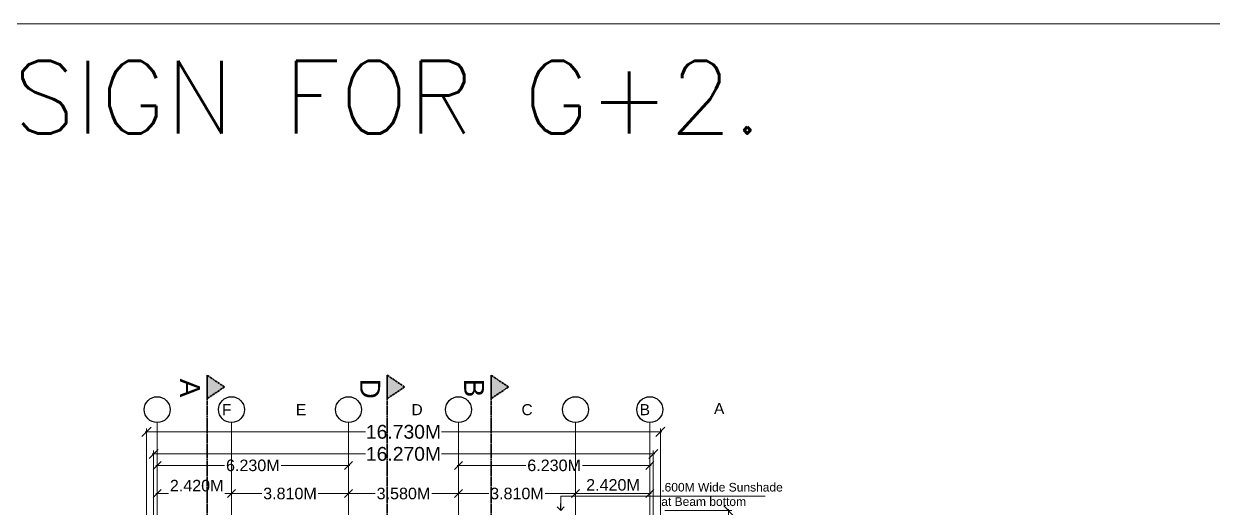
# Model space of a CAD drawing. Header units: metres. Extents: x 1545540 to 2027037, y 435419 to 693806.
# Drawn here: x 1626371 to 1665100, y 573793 to 589560 of the extents above; entities that cross this region are included whole.
import ezdxf

# ---------------------------------------------------------------- set-up
doc = ezdxf.new("R2010")
doc.units = ezdxf.units.M
doc.header["$LTSCALE"] = 1000
doc.header["$PDMODE"] = 35
doc.linetypes.add('CENTER', pattern=[2, 1.25, -0.25, 0.25, -0.25])
doc.layers.get('Defpoints').update_dxf_attribs({"lineweight": 18})
for name, color, linetype, lineweight in [('dimension', 6, 'Continuous', 13), ('grid', 21, 'CENTER', 15), ('gride dimen', 3, 'Continuous', 13), ('Section Line', 135, 'CENTER', 35), ('Text-Grid', 1, 'Continuous', 25)]:
    doc.layers.add(name, color=color, linetype=linetype, lineweight=lineweight)
doc.layers.add('text', color=7, linetype='Continuous')
doc.styles.add('dim-stylus bt', font='arial.ttf')
doc.styles.add('L120', font='simplex.shx', dxfattribs={"height": 1})
doc.styles.add('style1', font='')
doc.styles.get('style1').set_extended_font_data('Century Gothic')
doc.dimstyles.new('1      100 (big)', dxfattribs={"dimscale": 75, "dimtxt": 5, "dimasz": 3.5, "dimexe": 1.5, "dimexo": 2, "dimgap": 1, "dimtad": 0, "dimdec": 3, "dimlfac": 0.001, "dimzin": 0, "dimdsep": 46, "dimtxsty": 'dim-stylus bt', "dimblk": 'OBLIQUE', "dimcen": 0, "dimdle": 0.6, "dimclrd": 256, "dimclre": 7, "dimclrt": 256, "dimadec": 0, "dimazin": 0, "dimtfac": 0.7, "dimtdec": 3, "dimtofl": 0, "dimtmove": 1, "dimatfit": 3, "dimldrblk": 'OPEN90', "dimfxl": 0, "dimtolj": 1, "dimtzin": 0, "dimlwd": 15, "dimlwe": 15, "dimarcsym": 0})

# ---------------------------------------------------------------- blocks, each defined once
blk = doc.blocks.new('_Oblique')
at = {"color": 0, "linetype": 'ByBlock', "lineweight": -2}
blk.add_line((-0.5, -0.5), (0.5, 0.5), dxfattribs=at)
blk = doc.blocks.new('*D215')
at = {"layer": 'Defpoints', "color": 0, "ltscale": 50, "transparency": 16777216}
for p in [(1630599, 575558), (1630599, 565348), (1646869, 565205)]:
    blk.add_point(p, dxfattribs=at)
at = {"layer": 'dimension', "lineweight": 15, "ltscale": 50, "transparency": 16777216}
for p, q in [((1630554, 575558), (1637494, 575558)), ((1646914, 575558), (1639974, 575558))]:
    blk.add_line(p, q, dxfattribs=at)
at = {"layer": 'dimension', "color": 7, "lineweight": 15, "ltscale": 50, "transparency": 16777216}
for p, q in [((1630599, 565498), (1630599, 575670)), ((1646869, 565355), (1646869, 575670))]:
    blk.add_line(p, q, dxfattribs=at)
at = {"layer": 'dimension', "lineweight": 15, "ltscale": 50, "transparency": 16777216, "xscale": 300, "yscale": 300, "zscale": 300, "rotation": 180}
blk.add_blockref('_Oblique', (1630599, 575558), dxfattribs=at)
at = {"layer": 'dimension', "lineweight": 15, "ltscale": 50, "transparency": 16777216, "xscale": 300, "yscale": 300, "zscale": 300}
blk.add_blockref('_Oblique', (1646869, 575558), dxfattribs=at)
at = {"layer": 'dimension', "ltscale": 50, "transparency": 16777216, "insert": (1638734, 575558), "char_height": 450, "attachment_point": 5, "style": 'dim-stylus bt'}
blk.add_mtext('\\A1;16.270M', dxfattribs=at)
blk = doc.blocks.new('_Open90')
at = {"color": 0, "linetype": 'ByBlock', "lineweight": -2}
for p, q in [((0, 0), (-1, 0)), ((-0.5, 0.5), (0, 0)), ((0, 0), (-0.5, -0.5))]:
    blk.add_line(p, q, dxfattribs=at)
blk = doc.blocks.new('*D220')
at = {"layer": 'Defpoints', "color": 0, "ltscale": 50, "transparency": 16777216}
for p in [(1633134, 574269), (1636944, 574269), (1636944, 574269)]:
    blk.add_point(p, dxfattribs=at)
at = {"layer": 'gride dimen', "color": 7, "lineweight": 15, "ltscale": 50, "transparency": 16777216}
for p, q in [((1633134, 574419), (1633134, 574382)), ((1636944, 574419), (1636944, 574382))]:
    blk.add_line(p, q, dxfattribs=at)
at = {"layer": 'gride dimen', "lineweight": 15, "ltscale": 50, "transparency": 16777216}
for p, q in [((1633089, 574269), (1634121, 574269)), ((1636989, 574269), (1635957, 574269))]:
    blk.add_line(p, q, dxfattribs=at)
at = {"layer": 'gride dimen', "lineweight": 15, "ltscale": 50, "transparency": 16777216, "xscale": 262.5, "yscale": 262.5, "zscale": 262.5, "rotation": 180}
blk.add_blockref('_Oblique', (1633134, 574269), dxfattribs=at)
at = {"layer": 'gride dimen', "lineweight": 15, "ltscale": 50, "transparency": 16777216, "xscale": 262.5, "yscale": 262.5, "zscale": 262.5}
blk.add_blockref('_Oblique', (1636944, 574269), dxfattribs=at)
at = {"layer": 'gride dimen', "ltscale": 50, "transparency": 16777216, "insert": (1635039, 574269), "char_height": 375, "attachment_point": 5, "style": 'dim-stylus bt'}
blk.add_mtext('\\A1;3.810M', dxfattribs=at)
blk = doc.blocks.new('*D221')
at = {"layer": 'Defpoints', "color": 0, "ltscale": 50, "transparency": 16777216}
for p in [(1636944, 574269), (1640524, 574269), (1640524, 574269)]:
    blk.add_point(p, dxfattribs=at)
at = {"layer": 'gride dimen', "color": 7, "lineweight": 15, "ltscale": 50, "transparency": 16777216}
for p, q in [((1636944, 574419), (1636944, 574382)), ((1640524, 574419), (1640524, 574382))]:
    blk.add_line(p, q, dxfattribs=at)
at = {"layer": 'gride dimen', "lineweight": 15, "ltscale": 50, "transparency": 16777216}
for p, q in [((1636899, 574269), (1637816, 574269)), ((1640569, 574269), (1639652, 574269))]:
    blk.add_line(p, q, dxfattribs=at)
at = {"layer": 'gride dimen', "lineweight": 15, "ltscale": 50, "transparency": 16777216, "xscale": 262.5, "yscale": 262.5, "zscale": 262.5, "rotation": 180}
blk.add_blockref('_Oblique', (1636944, 574269), dxfattribs=at)
at = {"layer": 'gride dimen', "lineweight": 15, "ltscale": 50, "transparency": 16777216, "xscale": 262.5, "yscale": 262.5, "zscale": 262.5}
blk.add_blockref('_Oblique', (1640524, 574269), dxfattribs=at)
at = {"layer": 'gride dimen', "ltscale": 50, "transparency": 16777216, "insert": (1638734, 574269), "char_height": 375, "attachment_point": 5, "style": 'dim-stylus bt'}
blk.add_mtext('\\A1;3.580M', dxfattribs=at)
blk = doc.blocks.new('*D222')
at = {"layer": 'Defpoints', "color": 0, "ltscale": 50, "transparency": 16777216}
for p in [(1640524, 574269), (1644334, 574269), (1644334, 574269)]:
    blk.add_point(p, dxfattribs=at)
at = {"layer": 'gride dimen', "color": 7, "lineweight": 15, "ltscale": 50, "transparency": 16777216}
for p, q in [((1640524, 574419), (1640524, 574382)), ((1644334, 574419), (1644334, 574382))]:
    blk.add_line(p, q, dxfattribs=at)
at = {"layer": 'gride dimen', "lineweight": 15, "ltscale": 50, "transparency": 16777216}
for p, q in [((1640479, 574269), (1641511, 574269)), ((1644379, 574269), (1643347, 574269))]:
    blk.add_line(p, q, dxfattribs=at)
at = {"layer": 'gride dimen', "lineweight": 15, "ltscale": 50, "transparency": 16777216, "xscale": 262.5, "yscale": 262.5, "zscale": 262.5, "rotation": 180}
blk.add_blockref('_Oblique', (1640524, 574269), dxfattribs=at)
at = {"layer": 'gride dimen', "lineweight": 15, "ltscale": 50, "transparency": 16777216, "xscale": 262.5, "yscale": 262.5, "zscale": 262.5}
blk.add_blockref('_Oblique', (1644334, 574269), dxfattribs=at)
at = {"layer": 'gride dimen', "ltscale": 50, "transparency": 16777216, "insert": (1642429, 574269), "char_height": 375, "attachment_point": 5, "style": 'dim-stylus bt'}
blk.add_mtext('\\A1;3.810M', dxfattribs=at)
blk = doc.blocks.new('*D224')
at = {"layer": 'Defpoints', "color": 0, "ltscale": 50, "transparency": 16777216}
for p in [(1647099, 573721), (1649312, 573721), (1647099, 505851)]:
    blk.add_point(p, dxfattribs=at)
at = {"layer": 'dimension', "color": 7, "lineweight": 15, "ltscale": 50, "transparency": 16777216}
for p, q in [((1647249, 573721), (1649424, 573721)), ((1647249, 505851), (1649424, 505851))]:
    blk.add_line(p, q, dxfattribs=at)
at = {"layer": 'dimension', "lineweight": 15, "ltscale": 50, "transparency": 16777216}
for p, q in [((1649312, 573766), (1649312, 541049)), ((1649312, 505806), (1649312, 538523))]:
    blk.add_line(p, q, dxfattribs=at)
at = {"layer": 'dimension', "lineweight": 15, "ltscale": 50, "transparency": 16777216, "xscale": 300, "yscale": 300, "zscale": 300}
for p, rotation in [((1649312, 573721), 90), ((1649312, 505851), 270)]:
    blk.add_blockref('_Oblique', p, dxfattribs=dict(at, rotation=rotation))
at = {"layer": 'dimension', "ltscale": 50, "transparency": 16777216, "insert": (1649312, 539786), "char_height": 450, "attachment_point": 5, "rotation": 90, "style": 'dim-stylus bt'}
blk.add_mtext('\\A1;67.870M', dxfattribs=at)
blk = doc.blocks.new('*D227')
at = {"layer": 'Defpoints', "color": 0, "ltscale": 50, "transparency": 16777216}
for p in [(1630714, 573961), (1633134, 574269), (1633134, 573961)]:
    blk.add_point(p, dxfattribs=at)
at = {"layer": 'gride dimen', "color": 7, "lineweight": 15, "ltscale": 50, "transparency": 16777216}
for p, q in [((1630714, 574111), (1630714, 574382)), ((1633134, 574111), (1633134, 574382))]:
    blk.add_line(p, q, dxfattribs=at)
at = {"layer": 'gride dimen', "lineweight": 15, "ltscale": 50, "transparency": 16777216}
for p, q in [((1630669, 574269), (1631079, 574269)), ((1633179, 574269), (1632922, 574269))]:
    blk.add_line(p, q, dxfattribs=at)
at = {"layer": 'gride dimen', "lineweight": 15, "ltscale": 50, "transparency": 16777216, "xscale": 262.5, "yscale": 262.5, "zscale": 262.5, "rotation": 180}
blk.add_blockref('_Oblique', (1630714, 574269), dxfattribs=at)
at = {"layer": 'gride dimen', "lineweight": 15, "ltscale": 50, "transparency": 16777216, "xscale": 262.5, "yscale": 262.5, "zscale": 262.5}
blk.add_blockref('_Oblique', (1633134, 574269), dxfattribs=at)
at = {"layer": 'gride dimen', "ltscale": 50, "transparency": 16777216, "insert": (1632001, 574526), "char_height": 375, "attachment_point": 5, "style": 'dim-stylus bt'}
blk.add_mtext('\\A1;2.420M', dxfattribs=at)
blk = doc.blocks.new('*D228')
at = {"layer": 'Defpoints', "color": 0, "ltscale": 50, "transparency": 16777216}
for p in [(1644334, 574269), (1646754, 574269), (1646754, 574269)]:
    blk.add_point(p, dxfattribs=at)
at = {"layer": 'gride dimen', "color": 7, "lineweight": 15, "ltscale": 50, "transparency": 16777216}
for p, q in [((1644334, 574419), (1644334, 574382)), ((1646754, 574419), (1646754, 574382))]:
    blk.add_line(p, q, dxfattribs=at)
at = {"layer": 'gride dimen', "lineweight": 15, "ltscale": 50, "transparency": 16777216}
blk.add_line((1644289, 574269), (1646799, 574269), dxfattribs=at)
at = {"layer": 'gride dimen', "lineweight": 15, "ltscale": 50, "transparency": 16777216, "xscale": 262.5, "yscale": 262.5, "zscale": 262.5, "rotation": 180}
blk.add_blockref('_Oblique', (1644334, 574269), dxfattribs=at)
at = {"layer": 'gride dimen', "lineweight": 15, "ltscale": 50, "transparency": 16777216, "xscale": 262.5, "yscale": 262.5, "zscale": 262.5}
blk.add_blockref('_Oblique', (1646754, 574269), dxfattribs=at)
at = {"layer": 'gride dimen', "ltscale": 50, "transparency": 16777216, "insert": (1645557, 574550), "char_height": 375, "attachment_point": 5, "style": 'dim-stylus bt'}
blk.add_mtext('\\A1;2.420M', dxfattribs=at)
blk = doc.blocks.new('*D229')
at = {"layer": 'Defpoints', "color": 0, "ltscale": 50, "transparency": 16777216}
for p in [(1647099, 576277), (1630369, 565348), (1647099, 565198)]:
    blk.add_point(p, dxfattribs=at)
at = {"layer": 'dimension', "color": 7, "lineweight": 15, "ltscale": 50, "transparency": 16777216}
for p, q in [((1630369, 565498), (1630369, 576390)), ((1647099, 565348), (1647099, 576390))]:
    blk.add_line(p, q, dxfattribs=at)
at = {"layer": 'dimension', "lineweight": 15, "ltscale": 50, "transparency": 16777216}
for p, q in [((1630324, 576277), (1637494, 576277)), ((1647144, 576277), (1639974, 576277))]:
    blk.add_line(p, q, dxfattribs=at)
at = {"layer": 'dimension', "lineweight": 15, "ltscale": 50, "transparency": 16777216, "xscale": 300, "yscale": 300, "zscale": 300, "rotation": 180}
blk.add_blockref('_Oblique', (1630369, 576277), dxfattribs=at)
at = {"layer": 'dimension', "lineweight": 15, "ltscale": 50, "transparency": 16777216, "xscale": 300, "yscale": 300, "zscale": 300}
blk.add_blockref('_Oblique', (1647099, 576277), dxfattribs=at)
at = {"layer": 'dimension', "ltscale": 50, "transparency": 16777216, "insert": (1638734, 576277), "char_height": 450, "attachment_point": 5, "style": 'dim-stylus bt'}
blk.add_mtext('\\A1;16.730M', dxfattribs=at)
blk = doc.blocks.new('*D230')
at = {"layer": 'Defpoints', "color": 0, "ltscale": 50, "transparency": 16777216}
for p in [(1630714, 575175), (1636944, 575185), (1636944, 575175)]:
    blk.add_point(p, dxfattribs=at)
at = {"layer": 'gride dimen', "lineweight": 15, "ltscale": 50, "transparency": 16777216}
for p, q in [((1630669, 575185), (1632910, 575185)), ((1636989, 575185), (1634748, 575185))]:
    blk.add_line(p, q, dxfattribs=at)
at = {"layer": 'gride dimen', "color": 7, "lineweight": 15, "ltscale": 50, "transparency": 16777216}
for p, q in [((1630714, 575325), (1630714, 575298)), ((1636944, 575325), (1636944, 575298))]:
    blk.add_line(p, q, dxfattribs=at)
at = {"layer": 'gride dimen', "lineweight": 15, "ltscale": 50, "transparency": 16777216, "xscale": 262.5, "yscale": 262.5, "zscale": 262.5, "rotation": 180}
blk.add_blockref('_Oblique', (1630714, 575185), dxfattribs=at)
at = {"layer": 'gride dimen', "lineweight": 15, "ltscale": 50, "transparency": 16777216, "xscale": 262.5, "yscale": 262.5, "zscale": 262.5}
blk.add_blockref('_Oblique', (1636944, 575185), dxfattribs=at)
at = {"layer": 'gride dimen', "ltscale": 50, "transparency": 16777216, "insert": (1633829, 575185), "char_height": 375, "attachment_point": 5, "style": 'dim-stylus bt'}
blk.add_mtext('\\A1;6.230M', dxfattribs=at)
blk = doc.blocks.new('*D231')
at = {"layer": 'Defpoints', "color": 0, "ltscale": 50, "transparency": 16777216}
for p in [(1640524, 575263), (1640524, 575185), (1646754, 575263)]:
    blk.add_point(p, dxfattribs=at)
at = {"layer": 'gride dimen', "lineweight": 15, "ltscale": 50, "transparency": 16777216}
for p, q in [((1640479, 575185), (1642720, 575185)), ((1646799, 575185), (1644558, 575185))]:
    blk.add_line(p, q, dxfattribs=at)
at = {"layer": 'gride dimen', "color": 7, "lineweight": 15, "ltscale": 50, "transparency": 16777216}
for p, q in [((1640524, 575113), (1640524, 575073)), ((1646754, 575113), (1646754, 575073))]:
    blk.add_line(p, q, dxfattribs=at)
at = {"layer": 'gride dimen', "lineweight": 15, "ltscale": 50, "transparency": 16777216, "xscale": 262.5, "yscale": 262.5, "zscale": 262.5, "rotation": 180}
blk.add_blockref('_Oblique', (1640524, 575185), dxfattribs=at)
at = {"layer": 'gride dimen', "lineweight": 15, "ltscale": 50, "transparency": 16777216, "xscale": 262.5, "yscale": 262.5, "zscale": 262.5}
blk.add_blockref('_Oblique', (1646754, 575185), dxfattribs=at)
at = {"layer": 'gride dimen', "ltscale": 50, "transparency": 16777216, "insert": (1643639, 575185), "char_height": 375, "attachment_point": 5, "style": 'dim-stylus bt'}
blk.add_mtext('\\A1;6.230M', dxfattribs=at)

msp = doc.modelspace()

# ---------------------------------------------------------------- hatches: boundary and pattern name
at = {"layer": 'Section Line', "ltscale": 0.05}
for points in [[(1632904.4434, 577740.086), (1632339.4256, 578122.03), (1632339.4256, 577358.1421)], [(1638769.7458, 577740.086), (1638204.728, 578122.03), (1638204.728, 577358.1421)], [(1642153.2972, 577740.086), (1641588.2793, 578122.03), (1641588.2793, 577358.1421)]]:
    msp.add_hatch(color=256, dxfattribs=at).paths.add_polyline_path(points)

# ---------------------------------------------------------------- linework, layer by layer
at = {"layer": 'Defpoints', "ltscale": 50}
msp.add_line((1545539.6716, 589560.2152), (2027037.0061, 589560.2152), dxfattribs=at)
at = {"layer": 'grid', "ltscale": 0.01}
for p, q in [((1630713.7281, 505697.7037), (1630713.7281, 576580.0684)), ((1633133.7281, 566119.1224), (1633133.7281, 576580.0684)), ((1636943.728, 505742.5033), (1636943.728, 576580.0684)), ((1640523.7279, 505737.7037), (1640523.7279, 576580.0684)), ((1644333.7279, 566119.1224), (1644333.7279, 576580.0684)), ((1646753.7278, 505467.7037), (1646753.7278, 576580.0684))]:
    msp.add_line(p, q, dxfattribs=at)
at = {"layer": 'Section Line', "ltscale": 0.05}
for p, q in [((1632339.4256, 503841.6133), (1632339.4256, 578122.03)), ((1632904.4434, 577740.086), (1632339.4256, 578122.03)), ((1632339.4256, 578122.03), (1632339.4256, 577358.1421)), ((1638204.728, 503841.6133), (1638204.728, 578122.03)), ((1638769.7458, 577740.086), (1638204.728, 578122.03)), ((1638204.728, 578122.03), (1638204.728, 577358.1421)), ((1641588.2793, 503841.6133), (1641588.2793, 578122.03)), ((1642153.2972, 577740.086), (1641588.2793, 578122.03)), ((1641588.2793, 578122.03), (1641588.2793, 577358.1421)), ((1632904.4434, 577740.086), (1632339.4256, 577358.1421)), ((1638769.7458, 577740.086), (1638204.728, 577358.1421)), ((1642153.2972, 577740.086), (1641588.2793, 577358.1421))]:
    msp.add_line(p, q, dxfattribs=at)
at = {"layer": 'Text-Grid'}
for centre in [(1630713.7281, 577001.0802), (1633133.7281, 577001.0802), (1636943.728, 577001.0802), (1640523.7279, 577001.0802), (1644333.7279, 577001.0802), (1646753.7278, 577001.0802)]:
    msp.add_circle(centre, 421.0118, dxfattribs=at)

# ---------------------------------------------------------------- texts
at = {"layer": 'Defpoints', "insert": (1621974.6823, 588349.914), "char_height": 2363.357357, "width": 48124.956299, "attachment_point": 1, "style": 'L120'}
msp.add_mtext('\\pi0.341;{\\Fromans|c0;DESIGN FOR G+2.}', dxfattribs=at)
at = {"layer": 'Section Line', "ltscale": 0.05, "char_height": 650, "width": 1065.825846, "attachment_point": 1, "rotation": 270, "style": 'style1'}
for s, insert in [('{\\fArial|b0|i0|c0|p34;A}', (1632109.9496, 578009.2524)), ('{\\fArial|b0|i0|c0|p34;D}', (1637975.252, 578009.2524)), ('{\\fArial|b0|i0|c0|p34;B}', (1641358.8034, 578009.2524))]:
    msp.add_mtext(s, dxfattribs=dict(at, insert=insert))
at = {"layer": 'text', "insert": (1647127.987, 574616.0672), "char_height": 280, "width": 6841.769914, "attachment_point": 1, "rotation": 0.00000001, "style": 'L120'}
msp.add_mtext('{\\fArial|b0|i0|c0|p34;.600M Wide Sunshade\\Pat Beam bottom}', dxfattribs=at)
at = {"layer": 'Text-Grid', "char_height": 360.000023, "width": 4832.064347, "attachment_point": 3, "rotation": 359.99999997, "style": 'L120'}
for s, insert in [('{\\fArial|b0|i0|c0|p34;F}', (1633131.3674, 577180.9282)), ('{\\fArial|b0|i0|c0|p34;E}', (1635566.2167, 577180.9282)), ('{\\fArial|b0|i0|c0|p34;D}', (1639359.5804, 577180.9282)), ('{\\fArial|b0|i0|c0|p34;C}', (1642939.8483, 577180.9282)), ('{\\fArial|b0|i0|c0|p34;B}', (1646761.7313, 577180.9282)), ('{\\fArial|b0|i0|c0|p34;A}', (1649181.7313, 577218.5554))]:
    msp.add_mtext(s, dxfattribs=dict(at, insert=insert))

# ---------------------------------------------------------------- dimensions: what is measured, and where the dimension line sits
at = {"layer": 'dimension', "ltscale": 50}
dim = msp.add_linear_dim(base=(1647098.7278, 576277.3813), p1=(1630368.7281, 565347.9391), p2=(1647098.7278, 565197.9391), dimstyle='1      100 (big)', override={"dimtxt": 6, "dimasz": 4, "dimpost": 'M\\X'}, dxfattribs=at)
dim.commit()
dim.dimension.update_dxf_attribs({"geometry": '*D229', "text_midpoint": (1638733.728, 576277.3813)})
dim = msp.add_linear_dim(base=(1630598.7281, 575557.738), p1=(1646868.7278, 565205.432), p2=(1630598.7281, 565347.9391), angle=180, dimstyle='1      100 (big)', override={"dimtxt": 6, "dimasz": 4, "dimpost": 'M\\X'}, dxfattribs=at)
dim.commit()
dim.dimension.update_dxf_attribs({"geometry": '*D215', "text_midpoint": (1638733.728, 575557.738)})
dim = msp.add_aligned_dim(p1=(1647098.7278, 505850.9938), p2=(1647098.7278, 573720.9925), distance=-2213.1795, dimstyle='1      100 (big)', override={"dimtxt": 6, "dimasz": 4, "dimpost": 'M\\X'}, dxfattribs=at)
dim.commit()
dim.dimension.update_dxf_attribs({"geometry": '*D224', "text_midpoint": (1649311.9073, 539785.9931)})
at = {"layer": 'gride dimen', "ltscale": 50}
for base, p1, p2, picture, middle in [((1636943.728, 575185.1675), (1630713.7281, 575175.1356), (1636943.728, 575175.1356), '*D230', (1633828.7281, 575185.1675)), ((1640523.7279, 575185.1675), (1646753.7278, 575262.9804), (1640523.7279, 575262.9804), '*D231', (1643638.7279, 575185.1675))]:
    dim = msp.add_linear_dim(base=base, p1=p1, p2=p2, dimstyle='1      100 (big)', override={"dimpost": 'M\\X'}, dxfattribs=at)
    dim.commit()
    dim.dimension.update_dxf_attribs({"geometry": picture, "text_midpoint": middle})
dim = msp.add_linear_dim(base=(1633133.7281, 574269.3397), p1=(1630713.7281, 573960.5126), p2=(1633133.7281, 573960.5126), angle=0, dimstyle='1      100 (big)', override={"dimpost": 'M\\X'}, dxfattribs=at)
dim.commit()
dim.dimension.update_dxf_attribs({"geometry": '*D227', "text_midpoint": (1632000.5918, 574525.5519), "dimtype": 161})
dim = msp.add_linear_dim(base=(1646753.7278, 574269.3397), p1=(1644333.7279, 574269.3397), p2=(1646753.7278, 574269.3397), dimstyle='1      100 (big)', override={"dimpost": 'M\\X'}, dxfattribs=at)
dim.commit()
dim.dimension.update_dxf_attribs({"geometry": '*D228', "text_midpoint": (1645557.48, 574549.6073), "dimtype": 160})
for p1, p2, picture, middle in [((1633133.7281, 574269.3397), (1636943.728, 574269.3397), '*D220', (1635038.728, 574269.3397)), ((1636943.728, 574269.3397), (1640523.7279, 574269.3397), '*D221', (1638733.728, 574269.3397)), ((1640523.7279, 574269.3397), (1644333.7279, 574269.3397), '*D222', (1642428.7279, 574269.3397))]:
    dim = msp.add_aligned_dim(p1=p1, p2=p2, distance=0, dimstyle='1      100 (big)', override={"dimpost": 'M\\X'}, dxfattribs=at)
    dim.commit()
    dim.dimension.update_dxf_attribs({"geometry": picture, "text_midpoint": middle})

# ---------------------------------------------------------------- leaders
at = {"layer": 'dimension', "ltscale": 50}
msp.add_leader([(1643853.222, 573720.9925), (1643853.222, 574186.6493), (1650510.1388, 574186.6493)], dimstyle='1      100 (big)', override={"dimtxt": 6, "dimasz": 3}, dxfattribs=at)

doc.saveas('drawing.dxf')
